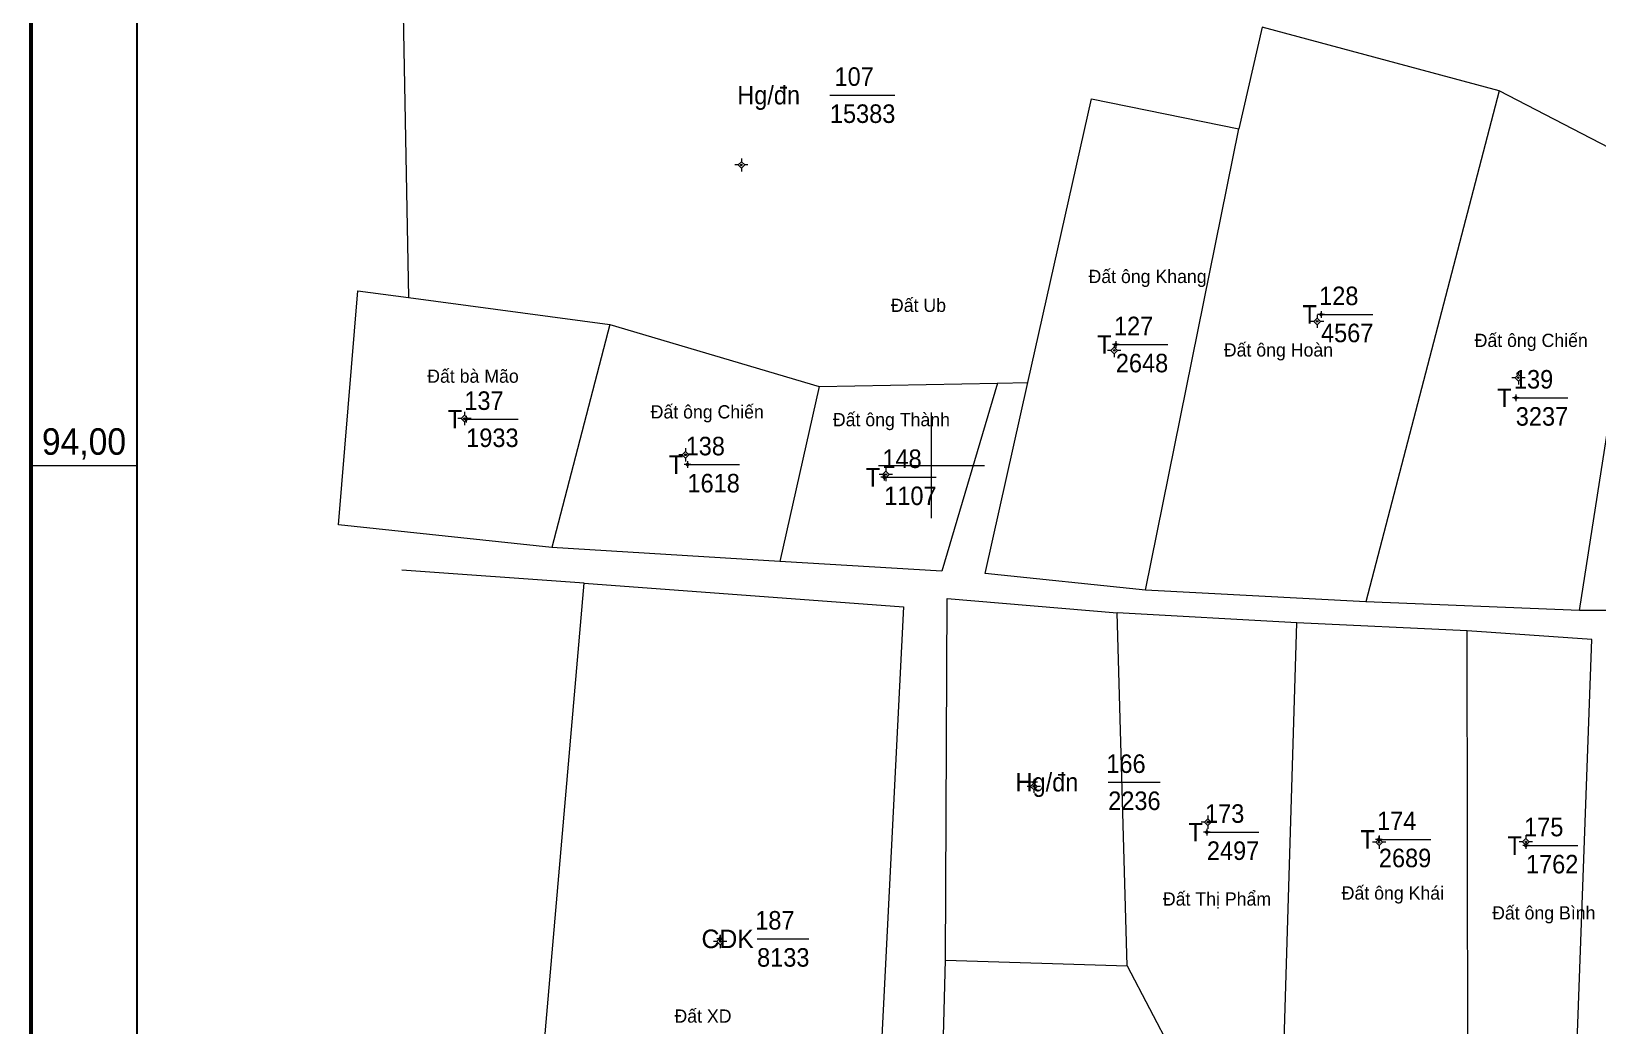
# Model space of a CAD drawing. Header units: metres. Extents: x 398630 to 399770, y 48498 to 49842.
# Drawn here: x 398630 to 398925.8, y 49294.2 to 49481.9 of the extents above; entities that cross this region are included whole.
import ezdxf
from ezdxf.enums import TextEntityAlignment as Align

# ---------------------------------------------------------------- set-up
doc = ezdxf.new("R2010")
doc.units = ezdxf.units.M
doc.header["$LTSCALE"] = 1.4
for name, color, linetype, lineweight in [('11', 7, 'Continuous', 13), ('15', 7, 'Continuous', 13), ('22', 7, 'Continuous', 13), ('51', 7, 'Continuous', 13), ('63', 7, 'Continuous', 13)]:
    doc.layers.add(name, color=color, linetype=linetype, lineweight=lineweight)
doc.layers.add('2', color=7, linetype='Continuous')

msp = doc.modelspace()

# ---------------------------------------------------------------- hatches: boundary and pattern name
at = {"layer": '11'}
for points in [[(398764.253, 49456.695, 1), (398763.953, 49456.695, 1)], [(398764.253, 49456.695, 1), (398763.953, 49456.695, 1)], [(398873.002, 49427.177, 1), (398872.702, 49427.177, 1)], [(398873.002, 49427.177, 1), (398872.702, 49427.177, 1)], [(398834.674, 49421.698, 1), (398834.374, 49421.698, 1)], [(398834.674, 49421.698, 1), (398834.374, 49421.698, 1)], [(398911.003, 49416.542, 1), (398910.703, 49416.542, 1)], [(398911.003, 49416.542, 1), (398910.703, 49416.542, 1)], [(398711.964, 49408.824, 1), (398711.664, 49408.824, 1)], [(398711.964, 49408.824, 1), (398711.664, 49408.824, 1)], [(398753.693, 49401.995, 1), (398753.393, 49401.995, 1)], [(398753.693, 49401.995, 1), (398753.393, 49401.995, 1)], [(398791.546, 49398.265, 1), (398791.246, 49398.265, 1)], [(398791.546, 49398.265, 1), (398791.246, 49398.265, 1)], [(398819.485, 49339.415, 1), (398819.185, 49339.415, 1)], [(398819.485, 49339.415, 1), (398819.185, 49339.415, 1)], [(398852.346, 49332.633, 1), (398852.046, 49332.633, 1)], [(398852.346, 49332.633, 1), (398852.046, 49332.633, 1)], [(398884.687, 49328.85, 1), (398884.387, 49328.85, 1)], [(398884.687, 49328.85, 1), (398884.387, 49328.85, 1)], [(398912.417, 49328.928, 1), (398912.117, 49328.928, 1)], [(398912.417, 49328.928, 1), (398912.117, 49328.928, 1)], [(398760.264, 49310.12, 1), (398759.964, 49310.12, 1)], [(398760.264, 49310.12, 1), (398759.964, 49310.12, 1)]]:
    msp.add_hatch(color=256, dxfattribs=at).paths.add_polyline_path(points)
at = {"layer": '51'}
for points in [[(398873.645, 49428.48, 1), (398873.495, 49428.48, 1)], [(398873.645, 49428.48, 1), (398873.495, 49428.48, 1)], [(398873.645, 49428.48, 1), (398873.495, 49428.48, 1)], [(398873.645, 49428.48, 1), (398873.495, 49428.48, 1)], [(398834.885, 49422.8, 1), (398834.735, 49422.8, 1)], [(398834.885, 49422.8, 1), (398834.735, 49422.8, 1)], [(398834.885, 49422.8, 1), (398834.735, 49422.8, 1)], [(398834.885, 49422.8, 1), (398834.735, 49422.8, 1)], [(398910.435, 49412.73, 1), (398910.285, 49412.73, 1)], [(398910.435, 49412.73, 1), (398910.285, 49412.73, 1)], [(398910.435, 49412.73, 1), (398910.285, 49412.73, 1)], [(398910.435, 49412.73, 1), (398910.285, 49412.73, 1)], [(398712.195, 49408.7, 1), (398712.045, 49408.7, 1)], [(398712.195, 49408.7, 1), (398712.045, 49408.7, 1)], [(398712.195, 49408.7, 1), (398712.045, 49408.7, 1)], [(398712.195, 49408.7, 1), (398712.045, 49408.7, 1)], [(398753.985, 49400.14, 1), (398753.835, 49400.14, 1)], [(398753.985, 49400.14, 1), (398753.835, 49400.14, 1)], [(398753.985, 49400.14, 1), (398753.835, 49400.14, 1)], [(398753.985, 49400.14, 1), (398753.835, 49400.14, 1)], [(398791.145, 49397.75, 1), (398790.995, 49397.75, 1)], [(398791.145, 49397.75, 1), (398790.995, 49397.75, 1)], [(398791.145, 49397.75, 1), (398790.995, 49397.75, 1)], [(398791.145, 49397.75, 1), (398790.995, 49397.75, 1)], [(398819.455, 49340.18, 1), (398819.305, 49340.18, 1)], [(398819.455, 49340.18, 1), (398819.305, 49340.18, 1)], [(398819.455, 49340.18, 1), (398819.305, 49340.18, 1)], [(398819.455, 49340.18, 1), (398819.305, 49340.18, 1)], [(398852.085, 49330.76, 1), (398851.935, 49330.76, 1)], [(398852.085, 49330.76, 1), (398851.935, 49330.76, 1)], [(398852.085, 49330.76, 1), (398851.935, 49330.76, 1)], [(398852.085, 49330.76, 1), (398851.935, 49330.76, 1)], [(398884.575, 49329.38, 1), (398884.425, 49329.38, 1)], [(398884.575, 49329.38, 1), (398884.425, 49329.38, 1)], [(398884.575, 49329.38, 1), (398884.425, 49329.38, 1)], [(398884.575, 49329.38, 1), (398884.425, 49329.38, 1)], [(398912.355, 49328.23, 1), (398912.205, 49328.23, 1)], [(398912.355, 49328.23, 1), (398912.205, 49328.23, 1)], [(398912.355, 49328.23, 1), (398912.205, 49328.23, 1)], [(398912.355, 49328.23, 1), (398912.205, 49328.23, 1)], [(398760.135, 49310.61, 1), (398759.985, 49310.61, 1)], [(398760.135, 49310.61, 1), (398759.985, 49310.61, 1)], [(398760.135, 49310.61, 1), (398759.985, 49310.61, 1)], [(398760.135, 49310.61, 1), (398759.985, 49310.61, 1)]]:
    msp.add_hatch(color=256, dxfattribs=at).paths.add_polyline_path(points)

# ---------------------------------------------------------------- linework, layer by layer
at = {"layer": '11'}
for p, q in [((398763.48, 49456.7), (398762.85, 49456.7)), ((398763.48, 49456.7), (398762.85, 49456.7)), ((398764.1, 49457.95), (398764.1, 49457.32)), ((398764.1, 49457.95), (398764.1, 49457.32)), ((398764.1, 49456.07), (398764.1, 49455.45)), ((398764.1, 49456.07), (398764.1, 49455.45)), ((398765.35, 49456.7), (398764.73, 49456.7)), ((398765.35, 49456.7), (398764.73, 49456.7)), ((398872.23, 49427.18), (398871.6, 49427.18)), ((398872.23, 49427.18), (398871.6, 49427.18)), ((398872.85, 49428.43), (398872.85, 49427.8)), ((398872.85, 49428.43), (398872.85, 49427.8)), ((398872.85, 49426.55), (398872.85, 49425.93)), ((398872.85, 49426.55), (398872.85, 49425.93)), ((398874.1, 49427.18), (398873.48, 49427.18)), ((398874.1, 49427.18), (398873.48, 49427.18)), ((398833.9, 49421.7), (398833.27, 49421.7)), ((398833.9, 49421.7), (398833.27, 49421.7)), ((398834.52, 49422.95), (398834.52, 49422.32)), ((398834.52, 49422.95), (398834.52, 49422.32)), ((398834.52, 49421.07), (398834.52, 49420.45)), ((398834.52, 49421.07), (398834.52, 49420.45)), ((398835.77, 49421.7), (398835.15, 49421.7)), ((398835.77, 49421.7), (398835.15, 49421.7)), ((398910.85, 49417.79), (398910.85, 49417.17)), ((398910.85, 49417.79), (398910.85, 49417.17)), ((398910.23, 49416.54), (398909.6, 49416.54)), ((398910.23, 49416.54), (398909.6, 49416.54)), ((398910.85, 49415.92), (398910.85, 49415.29)), ((398910.85, 49415.92), (398910.85, 49415.29)), ((398912.1, 49416.54), (398911.48, 49416.54)), ((398912.1, 49416.54), (398911.48, 49416.54)), ((398711.19, 49408.82), (398710.56, 49408.82)), ((398711.19, 49408.82), (398710.56, 49408.82)), ((398711.81, 49410.07), (398711.81, 49409.45)), ((398711.81, 49410.07), (398711.81, 49409.45)), ((398713.06, 49408.82), (398712.44, 49408.82)), ((398713.06, 49408.82), (398712.44, 49408.82)), ((398711.81, 49408.2), (398711.81, 49407.57)), ((398711.81, 49408.2), (398711.81, 49407.57)), ((398753.54, 49403.25), (398753.54, 49402.62)), ((398753.54, 49403.25), (398753.54, 49402.62)), ((398752.92, 49402), (398752.29, 49402)), ((398752.92, 49402), (398752.29, 49402)), ((398753.54, 49401.37), (398753.54, 49400.75)), ((398753.54, 49401.37), (398753.54, 49400.75)), ((398754.79, 49402), (398754.17, 49402)), ((398754.79, 49402), (398754.17, 49402)), ((398791.4, 49399.52), (398791.4, 49398.89)), ((398791.4, 49399.52), (398791.4, 49398.89)), ((398790.77, 49398.27), (398790.15, 49398.27)), ((398790.77, 49398.27), (398790.15, 49398.27)), ((398791.4, 49397.64), (398791.4, 49397.02)), ((398791.4, 49397.64), (398791.4, 49397.02)), ((398792.65, 49398.27), (398792.02, 49398.27)), ((398792.65, 49398.27), (398792.02, 49398.27)), ((398819.34, 49340.66), (398819.34, 49340.04)), ((398819.34, 49340.66), (398819.34, 49340.04)), ((398818.71, 49339.41), (398818.09, 49339.41)), ((398818.71, 49339.41), (398818.09, 49339.41)), ((398819.34, 49338.79), (398819.34, 49338.16)), ((398819.34, 49338.79), (398819.34, 49338.16)), ((398820.59, 49339.41), (398819.96, 49339.41)), ((398820.59, 49339.41), (398819.96, 49339.41)), ((398851.57, 49332.63), (398850.95, 49332.63)), ((398851.57, 49332.63), (398850.95, 49332.63)), ((398852.2, 49333.88), (398852.2, 49333.26)), ((398852.2, 49333.88), (398852.2, 49333.26)), ((398852.2, 49332.01), (398852.2, 49331.38)), ((398852.2, 49332.01), (398852.2, 49331.38)), ((398853.45, 49332.63), (398852.82, 49332.63)), ((398853.45, 49332.63), (398852.82, 49332.63)), ((398883.91, 49328.85), (398883.29, 49328.85)), ((398883.91, 49328.85), (398883.29, 49328.85)), ((398884.54, 49330.1), (398884.54, 49329.47)), ((398884.54, 49330.1), (398884.54, 49329.47)), ((398885.79, 49328.85), (398885.16, 49328.85)), ((398885.79, 49328.85), (398885.16, 49328.85)), ((398911.64, 49328.93), (398911.02, 49328.93)), ((398911.64, 49328.93), (398911.02, 49328.93)), ((398912.27, 49330.18), (398912.27, 49329.55)), ((398912.27, 49330.18), (398912.27, 49329.55)), ((398913.52, 49328.93), (398912.89, 49328.93)), ((398913.52, 49328.93), (398912.89, 49328.93)), ((398884.54, 49328.22), (398884.54, 49327.6)), ((398884.54, 49328.22), (398884.54, 49327.6)), ((398912.27, 49328.3), (398912.27, 49327.68)), ((398912.27, 49328.3), (398912.27, 49327.68)), ((398760.11, 49311.37), (398760.11, 49310.74)), ((398760.11, 49311.37), (398760.11, 49310.74)), ((398759.49, 49310.12), (398758.86, 49310.12)), ((398759.49, 49310.12), (398758.86, 49310.12)), ((398760.11, 49309.49), (398760.11, 49308.87)), ((398760.11, 49309.49), (398760.11, 49308.87)), ((398761.36, 49310.12), (398760.74, 49310.12)), ((398761.36, 49310.12), (398760.74, 49310.12))]:
    msp.add_line(p, q, dxfattribs=at)
for points in [[(398764.1, 49457.32), (398763.48, 49456.7), (398764.1, 49456.07), (398764.73, 49456.7)], [(398764.1, 49457.32), (398763.48, 49456.7), (398764.1, 49456.07), (398764.73, 49456.7)], [(398872.85, 49427.8), (398872.23, 49427.18), (398872.85, 49426.55), (398873.48, 49427.18)], [(398872.85, 49427.8), (398872.23, 49427.18), (398872.85, 49426.55), (398873.48, 49427.18)], [(398834.52, 49422.32), (398833.9, 49421.7), (398834.52, 49421.07), (398835.15, 49421.7)], [(398834.52, 49422.32), (398833.9, 49421.7), (398834.52, 49421.07), (398835.15, 49421.7)], [(398910.85, 49417.17), (398910.23, 49416.54), (398910.85, 49415.92), (398911.48, 49416.54)], [(398910.85, 49417.17), (398910.23, 49416.54), (398910.85, 49415.92), (398911.48, 49416.54)], [(398711.81, 49409.45), (398711.19, 49408.82), (398711.81, 49408.2), (398712.44, 49408.82)], [(398711.81, 49409.45), (398711.19, 49408.82), (398711.81, 49408.2), (398712.44, 49408.82)], [(398753.54, 49402.62), (398752.92, 49402), (398753.54, 49401.37), (398754.17, 49402)], [(398753.54, 49402.62), (398752.92, 49402), (398753.54, 49401.37), (398754.17, 49402)], [(398791.4, 49398.89), (398790.77, 49398.27), (398791.4, 49397.64), (398792.02, 49398.27)], [(398791.4, 49398.89), (398790.77, 49398.27), (398791.4, 49397.64), (398792.02, 49398.27)], [(398819.34, 49340.04), (398818.71, 49339.41), (398819.34, 49338.79), (398819.96, 49339.41)], [(398819.34, 49340.04), (398818.71, 49339.41), (398819.34, 49338.79), (398819.96, 49339.41)], [(398852.2, 49333.26), (398851.57, 49332.63), (398852.2, 49332.01), (398852.82, 49332.63)], [(398852.2, 49333.26), (398851.57, 49332.63), (398852.2, 49332.01), (398852.82, 49332.63)], [(398884.54, 49329.47), (398883.91, 49328.85), (398884.54, 49328.22), (398885.16, 49328.85)], [(398884.54, 49329.47), (398883.91, 49328.85), (398884.54, 49328.22), (398885.16, 49328.85)], [(398912.27, 49329.55), (398911.64, 49328.93), (398912.27, 49328.3), (398912.89, 49328.93)], [(398912.27, 49329.55), (398911.64, 49328.93), (398912.27, 49328.3), (398912.89, 49328.93)], [(398760.11, 49310.74), (398759.49, 49310.12), (398760.11, 49309.49), (398760.74, 49310.12)], [(398760.11, 49310.74), (398759.49, 49310.12), (398760.11, 49309.49), (398760.74, 49310.12)]]:
    msp.add_lwpolyline(points, close=True, dxfattribs=at)
for centre in [(398764.103, 49456.695), (398764.103, 49456.695), (398872.852, 49427.177), (398872.852, 49427.177), (398834.524, 49421.698), (398834.524, 49421.698), (398910.853, 49416.542), (398910.853, 49416.542), (398711.814, 49408.824), (398711.814, 49408.824), (398753.543, 49401.995), (398753.543, 49401.995), (398791.396, 49398.265), (398791.396, 49398.265), (398819.335, 49339.415), (398819.335, 49339.415), (398852.196, 49332.633), (398852.196, 49332.633), (398884.537, 49328.85), (398884.537, 49328.85), (398912.267, 49328.928), (398912.267, 49328.928), (398760.114, 49310.12), (398760.114, 49310.12)]:
    msp.add_circle(centre, 0.15, dxfattribs=at)
at = {"layer": '15'}
for p, q in [((398780.82, 49469.88), (398793.07, 49469.88)), ((398873.57, 49428.48), (398883.37, 49428.48)), ((398834.82, 49422.81), (398844.62, 49422.81)), ((398910.36, 49412.74), (398920.16, 49412.74)), ((398712.13, 49408.7), (398721.93, 49408.7)), ((398753.92, 49400.14), (398763.72, 49400.14)), ((398791.08, 49397.76), (398800.88, 49397.76)), ((398833.38, 49340.19), (398843.18, 49340.19)), ((398852.02, 49330.77), (398861.82, 49330.77)), ((398884.5, 49329.38), (398894.3, 49329.38)), ((398912.28, 49328.23), (398922.08, 49328.23)), ((398767.07, 49310.62), (398776.87, 49310.62))]:
    msp.add_line(p, q, dxfattribs=at)
at = {"layer": '22'}
for p, q in [((398907.21, 49470.67), (398882.02, 49374.24)), ((398840.43, 49376.47), (398858.03, 49463.49)), ((398922.41, 49372.63), (398934.86, 49452.73)), ((398701.22, 49431.66), (398739.24, 49426.59)), ((398739.24, 49426.59), (398728.29, 49384.48)), ((398771.37, 49381.83), (398728.29, 49384.48)), ((398734.41, 49377.75), (398700, 49380.23)), ((398866.61, 49291.35), (398869.01, 49370.29)), ((398937.54, 49372.6), (398922.41, 49372.63)), ((398836.94, 49305.5), (398845.4, 49289.41))]:
    msp.add_line(p, q, dxfattribs=at)
at = {"layer": '22', "lineweight": 25}
msp.add_lwpolyline([(399750, 49416.86), (399750, 48650), (398650, 48650), (398650, 49750), (399750, 49750), (399750, 49424.63)], dxfattribs=at)
at = {"layer": '22'}
for points in [[(399015.87, 49481.58), (398996.66, 49483.4), (398971.34, 49488.93), (398851.1, 49492.2), (398700, 49498.51), (398701.22, 49431.66)], [(398907.21, 49470.67), (398862.47, 49482.73), (398858.03, 49463.49)], [(398934.86, 49452.73), (398935.02, 49456.28), (398907.21, 49470.67)], [(398818.22, 49415.62), (398830.24, 49469.15), (398858.03, 49463.49)], [(398728.29, 49384.48), (398688.03, 49388.79), (398691.66, 49432.93), (398701.22, 49431.66)], [(398739.24, 49426.59), (398778.77, 49414.88), (398771.37, 49381.83)], [(398812.45, 49415.51), (398801.99, 49380), (398771.37, 49381.83)], [(398778.77, 49414.88), (398812.45, 49415.51), (398818.22, 49415.62)], [(398840.43, 49376.47), (398810.12, 49379.57), (398818.22, 49415.62)], [(398788.15, 49243.49), (398723.27, 49249.12), (398734.41, 49377.75)], [(398734.41, 49377.75), (398794.71, 49373.32), (398788.15, 49243.49)], [(398922.41, 49372.63), (398882.02, 49374.24), (398840.43, 49376.47)], [(398802.66, 49306.63), (398802.96, 49374.88), (398835.05, 49372.13)], [(398802.66, 49306.63), (398836.94, 49305.5), (398835.05, 49372.13)], [(398901.2, 49368.74), (398869.01, 49370.29), (398835.05, 49372.13)], [(398897.94, 49254.37), (398901.29, 49288.48), (398901.2, 49368.74)], [(398921.83, 49287.72), (398924.75, 49367.12), (398901.2, 49368.74)], [(398843.3, 49245.53), (398800.98, 49242.08), (398802.66, 49306.63)]]:
    msp.add_lwpolyline(points, dxfattribs=at)
at = {"layer": '51'}
for p, q in [((398873.57, 49429.1), (398873.57, 49428.79)), ((398873.57, 49429.1), (398873.57, 49428.79)), ((398873.57, 49429.1), (398873.57, 49428.79)), ((398873.57, 49429.1), (398873.57, 49428.79)), ((398873.26, 49428.48), (398872.94, 49428.48)), ((398873.26, 49428.48), (398872.94, 49428.48)), ((398873.26, 49428.48), (398872.94, 49428.48)), ((398873.26, 49428.48), (398872.94, 49428.48)), ((398873.57, 49428.17), (398873.57, 49427.86)), ((398873.57, 49428.17), (398873.57, 49427.86)), ((398873.57, 49428.17), (398873.57, 49427.86)), ((398873.57, 49428.17), (398873.57, 49427.86)), ((398874.2, 49428.48), (398873.88, 49428.48)), ((398874.2, 49428.48), (398873.88, 49428.48)), ((398874.2, 49428.48), (398873.88, 49428.48)), ((398874.2, 49428.48), (398873.88, 49428.48)), ((398834.81, 49423.42), (398834.81, 49423.11)), ((398834.81, 49423.42), (398834.81, 49423.11)), ((398834.81, 49423.42), (398834.81, 49423.11)), ((398834.81, 49423.42), (398834.81, 49423.11)), ((398834.5, 49422.8), (398834.18, 49422.8)), ((398834.5, 49422.8), (398834.18, 49422.8)), ((398834.5, 49422.8), (398834.18, 49422.8)), ((398834.5, 49422.8), (398834.18, 49422.8)), ((398834.81, 49422.49), (398834.81, 49422.18)), ((398834.81, 49422.49), (398834.81, 49422.18)), ((398834.81, 49422.49), (398834.81, 49422.18)), ((398834.81, 49422.49), (398834.81, 49422.18)), ((398835.44, 49422.8), (398835.12, 49422.8)), ((398835.44, 49422.8), (398835.12, 49422.8)), ((398835.44, 49422.8), (398835.12, 49422.8)), ((398835.44, 49422.8), (398835.12, 49422.8)), ((398910.05, 49412.73), (398909.74, 49412.73)), ((398910.05, 49412.73), (398909.74, 49412.73)), ((398910.05, 49412.73), (398909.74, 49412.73)), ((398910.05, 49412.73), (398909.74, 49412.73)), ((398910.36, 49413.36), (398910.36, 49413.04)), ((398910.36, 49413.36), (398910.36, 49413.04)), ((398910.36, 49413.36), (398910.36, 49413.04)), ((398910.36, 49413.36), (398910.36, 49413.04)), ((398910.36, 49412.42), (398910.36, 49412.1)), ((398910.36, 49412.42), (398910.36, 49412.1)), ((398910.36, 49412.42), (398910.36, 49412.1)), ((398910.36, 49412.42), (398910.36, 49412.1)), ((398910.98, 49412.73), (398910.67, 49412.73)), ((398910.98, 49412.73), (398910.67, 49412.73)), ((398910.98, 49412.73), (398910.67, 49412.73)), ((398910.98, 49412.73), (398910.67, 49412.73)), ((398711.81, 49408.7), (398711.5, 49408.7)), ((398711.81, 49408.7), (398711.5, 49408.7)), ((398711.81, 49408.7), (398711.5, 49408.7)), ((398711.81, 49408.7), (398711.5, 49408.7)), ((398712.12, 49409.32), (398712.12, 49409.01)), ((398712.12, 49409.32), (398712.12, 49409.01)), ((398712.12, 49409.32), (398712.12, 49409.01)), ((398712.12, 49409.32), (398712.12, 49409.01)), ((398712.12, 49408.39), (398712.12, 49408.08)), ((398712.12, 49408.39), (398712.12, 49408.08)), ((398712.12, 49408.39), (398712.12, 49408.08)), ((398712.12, 49408.39), (398712.12, 49408.08)), ((398712.74, 49408.7), (398712.43, 49408.7)), ((398712.74, 49408.7), (398712.43, 49408.7)), ((398712.74, 49408.7), (398712.43, 49408.7)), ((398712.74, 49408.7), (398712.43, 49408.7)), ((398753.6, 49400.14), (398753.28, 49400.14)), ((398753.6, 49400.14), (398753.28, 49400.14)), ((398753.6, 49400.14), (398753.28, 49400.14)), ((398753.6, 49400.14), (398753.28, 49400.14)), ((398753.91, 49400.76), (398753.91, 49400.45)), ((398753.91, 49400.76), (398753.91, 49400.45)), ((398753.91, 49400.76), (398753.91, 49400.45)), ((398753.91, 49400.76), (398753.91, 49400.45)), ((398753.91, 49399.83), (398753.91, 49399.52)), ((398753.91, 49399.83), (398753.91, 49399.52)), ((398753.91, 49399.83), (398753.91, 49399.52)), ((398753.91, 49399.83), (398753.91, 49399.52)), ((398754.54, 49400.14), (398754.22, 49400.14)), ((398754.54, 49400.14), (398754.22, 49400.14)), ((398754.54, 49400.14), (398754.22, 49400.14)), ((398754.54, 49400.14), (398754.22, 49400.14)), ((398790.76, 49397.75), (398790.44, 49397.75)), ((398790.76, 49397.75), (398790.44, 49397.75)), ((398790.76, 49397.75), (398790.44, 49397.75)), ((398790.76, 49397.75), (398790.44, 49397.75)), ((398791.07, 49398.38), (398791.07, 49398.06)), ((398791.07, 49398.38), (398791.07, 49398.06)), ((398791.07, 49398.38), (398791.07, 49398.06)), ((398791.07, 49398.38), (398791.07, 49398.06)), ((398791.07, 49397.44), (398791.07, 49397.12)), ((398791.07, 49397.44), (398791.07, 49397.12)), ((398791.07, 49397.44), (398791.07, 49397.12)), ((398791.07, 49397.44), (398791.07, 49397.12)), ((398791.7, 49397.75), (398791.38, 49397.75)), ((398791.7, 49397.75), (398791.38, 49397.75)), ((398791.7, 49397.75), (398791.38, 49397.75)), ((398791.7, 49397.75), (398791.38, 49397.75)), ((398819.38, 49340.8), (398819.38, 49340.49)), ((398819.38, 49340.8), (398819.38, 49340.49)), ((398819.38, 49340.8), (398819.38, 49340.49)), ((398819.38, 49340.8), (398819.38, 49340.49)), ((398819.07, 49340.18), (398818.76, 49340.18)), ((398819.07, 49340.18), (398818.76, 49340.18)), ((398819.07, 49340.18), (398818.76, 49340.18)), ((398819.07, 49340.18), (398818.76, 49340.18)), ((398819.38, 49339.87), (398819.38, 49339.56)), ((398819.38, 49339.87), (398819.38, 49339.56)), ((398819.38, 49339.87), (398819.38, 49339.56)), ((398819.38, 49339.87), (398819.38, 49339.56)), ((398820, 49340.18), (398819.69, 49340.18)), ((398820, 49340.18), (398819.69, 49340.18)), ((398820, 49340.18), (398819.69, 49340.18)), ((398820, 49340.18), (398819.69, 49340.18)), ((398851.7, 49330.76), (398851.38, 49330.76)), ((398851.7, 49330.76), (398851.38, 49330.76)), ((398851.7, 49330.76), (398851.38, 49330.76)), ((398851.7, 49330.76), (398851.38, 49330.76)), ((398852.01, 49331.38), (398852.01, 49331.07)), ((398852.01, 49331.38), (398852.01, 49331.07)), ((398852.01, 49331.38), (398852.01, 49331.07)), ((398852.01, 49331.38), (398852.01, 49331.07)), ((398852.01, 49330.45), (398852.01, 49330.14)), ((398852.01, 49330.45), (398852.01, 49330.14)), ((398852.01, 49330.45), (398852.01, 49330.14)), ((398852.01, 49330.45), (398852.01, 49330.14)), ((398852.64, 49330.76), (398852.32, 49330.76)), ((398852.64, 49330.76), (398852.32, 49330.76)), ((398852.64, 49330.76), (398852.32, 49330.76)), ((398852.64, 49330.76), (398852.32, 49330.76)), ((398884.19, 49329.38), (398883.88, 49329.38)), ((398884.19, 49329.38), (398883.88, 49329.38)), ((398884.19, 49329.38), (398883.88, 49329.38)), ((398884.19, 49329.38), (398883.88, 49329.38)), ((398884.5, 49330), (398884.5, 49329.69)), ((398884.5, 49330), (398884.5, 49329.69)), ((398884.5, 49330), (398884.5, 49329.69)), ((398884.5, 49330), (398884.5, 49329.69)), ((398884.5, 49329.07), (398884.5, 49328.76)), ((398884.5, 49329.07), (398884.5, 49328.76)), ((398884.5, 49329.07), (398884.5, 49328.76)), ((398884.5, 49329.07), (398884.5, 49328.76)), ((398885.12, 49329.38), (398884.81, 49329.38)), ((398885.12, 49329.38), (398884.81, 49329.38)), ((398885.12, 49329.38), (398884.81, 49329.38)), ((398885.12, 49329.38), (398884.81, 49329.38)), ((398912.28, 49328.86), (398912.28, 49328.54)), ((398912.28, 49328.86), (398912.28, 49328.54)), ((398912.28, 49328.86), (398912.28, 49328.54)), ((398912.28, 49328.86), (398912.28, 49328.54)), ((398911.97, 49328.23), (398911.66, 49328.23)), ((398911.97, 49328.23), (398911.66, 49328.23)), ((398911.97, 49328.23), (398911.66, 49328.23)), ((398911.97, 49328.23), (398911.66, 49328.23)), ((398912.28, 49327.92), (398912.28, 49327.6)), ((398912.28, 49327.92), (398912.28, 49327.6)), ((398912.28, 49327.92), (398912.28, 49327.6)), ((398912.28, 49327.92), (398912.28, 49327.6)), ((398912.9, 49328.23), (398912.59, 49328.23)), ((398912.9, 49328.23), (398912.59, 49328.23)), ((398912.9, 49328.23), (398912.59, 49328.23)), ((398912.9, 49328.23), (398912.59, 49328.23)), ((398760.06, 49311.24), (398760.06, 49310.92)), ((398760.06, 49311.24), (398760.06, 49310.92)), ((398760.06, 49311.24), (398760.06, 49310.92)), ((398760.06, 49311.24), (398760.06, 49310.92)), ((398759.75, 49310.61), (398759.44, 49310.61)), ((398759.75, 49310.61), (398759.44, 49310.61)), ((398759.75, 49310.61), (398759.44, 49310.61)), ((398759.75, 49310.61), (398759.44, 49310.61)), ((398760.06, 49310.3), (398760.06, 49309.98)), ((398760.06, 49310.3), (398760.06, 49309.98)), ((398760.06, 49310.3), (398760.06, 49309.98)), ((398760.06, 49310.3), (398760.06, 49309.98)), ((398760.68, 49310.61), (398760.37, 49310.61)), ((398760.68, 49310.61), (398760.37, 49310.61)), ((398760.68, 49310.61), (398760.37, 49310.61)), ((398760.68, 49310.61), (398760.37, 49310.61))]:
    msp.add_line(p, q, dxfattribs=at)
for points in [[(398873.57, 49428.79), (398873.26, 49428.48), (398873.57, 49428.17), (398873.88, 49428.48)], [(398873.57, 49428.79), (398873.26, 49428.48), (398873.57, 49428.17), (398873.88, 49428.48)], [(398873.57, 49428.79), (398873.26, 49428.48), (398873.57, 49428.17), (398873.88, 49428.48)], [(398873.57, 49428.79), (398873.26, 49428.48), (398873.57, 49428.17), (398873.88, 49428.48)], [(398834.81, 49423.11), (398834.5, 49422.8), (398834.81, 49422.49), (398835.12, 49422.8)], [(398834.81, 49423.11), (398834.5, 49422.8), (398834.81, 49422.49), (398835.12, 49422.8)], [(398834.81, 49423.11), (398834.5, 49422.8), (398834.81, 49422.49), (398835.12, 49422.8)], [(398834.81, 49423.11), (398834.5, 49422.8), (398834.81, 49422.49), (398835.12, 49422.8)], [(398910.36, 49413.04), (398910.05, 49412.73), (398910.36, 49412.42), (398910.67, 49412.73)], [(398910.36, 49413.04), (398910.05, 49412.73), (398910.36, 49412.42), (398910.67, 49412.73)], [(398910.36, 49413.04), (398910.05, 49412.73), (398910.36, 49412.42), (398910.67, 49412.73)], [(398910.36, 49413.04), (398910.05, 49412.73), (398910.36, 49412.42), (398910.67, 49412.73)], [(398712.12, 49409.01), (398711.81, 49408.7), (398712.12, 49408.39), (398712.43, 49408.7)], [(398712.12, 49409.01), (398711.81, 49408.7), (398712.12, 49408.39), (398712.43, 49408.7)], [(398712.12, 49409.01), (398711.81, 49408.7), (398712.12, 49408.39), (398712.43, 49408.7)], [(398712.12, 49409.01), (398711.81, 49408.7), (398712.12, 49408.39), (398712.43, 49408.7)], [(398753.91, 49400.45), (398753.6, 49400.14), (398753.91, 49399.83), (398754.22, 49400.14)], [(398753.91, 49400.45), (398753.6, 49400.14), (398753.91, 49399.83), (398754.22, 49400.14)], [(398753.91, 49400.45), (398753.6, 49400.14), (398753.91, 49399.83), (398754.22, 49400.14)], [(398753.91, 49400.45), (398753.6, 49400.14), (398753.91, 49399.83), (398754.22, 49400.14)], [(398791.07, 49398.06), (398790.76, 49397.75), (398791.07, 49397.44), (398791.38, 49397.75)], [(398791.07, 49398.06), (398790.76, 49397.75), (398791.07, 49397.44), (398791.38, 49397.75)], [(398791.07, 49398.06), (398790.76, 49397.75), (398791.07, 49397.44), (398791.38, 49397.75)], [(398791.07, 49398.06), (398790.76, 49397.75), (398791.07, 49397.44), (398791.38, 49397.75)], [(398819.38, 49340.49), (398819.07, 49340.18), (398819.38, 49339.87), (398819.69, 49340.18)], [(398819.38, 49340.49), (398819.07, 49340.18), (398819.38, 49339.87), (398819.69, 49340.18)], [(398819.38, 49340.49), (398819.07, 49340.18), (398819.38, 49339.87), (398819.69, 49340.18)], [(398819.38, 49340.49), (398819.07, 49340.18), (398819.38, 49339.87), (398819.69, 49340.18)], [(398852.01, 49331.07), (398851.7, 49330.76), (398852.01, 49330.45), (398852.32, 49330.76)], [(398852.01, 49331.07), (398851.7, 49330.76), (398852.01, 49330.45), (398852.32, 49330.76)], [(398852.01, 49331.07), (398851.7, 49330.76), (398852.01, 49330.45), (398852.32, 49330.76)], [(398852.01, 49331.07), (398851.7, 49330.76), (398852.01, 49330.45), (398852.32, 49330.76)], [(398884.5, 49329.69), (398884.19, 49329.38), (398884.5, 49329.07), (398884.81, 49329.38)], [(398884.5, 49329.69), (398884.19, 49329.38), (398884.5, 49329.07), (398884.81, 49329.38)], [(398884.5, 49329.69), (398884.19, 49329.38), (398884.5, 49329.07), (398884.81, 49329.38)], [(398884.5, 49329.69), (398884.19, 49329.38), (398884.5, 49329.07), (398884.81, 49329.38)], [(398912.28, 49328.54), (398911.97, 49328.23), (398912.28, 49327.92), (398912.59, 49328.23)], [(398912.28, 49328.54), (398911.97, 49328.23), (398912.28, 49327.92), (398912.59, 49328.23)], [(398912.28, 49328.54), (398911.97, 49328.23), (398912.28, 49327.92), (398912.59, 49328.23)], [(398912.28, 49328.54), (398911.97, 49328.23), (398912.28, 49327.92), (398912.59, 49328.23)], [(398760.06, 49310.92), (398759.75, 49310.61), (398760.06, 49310.3), (398760.37, 49310.61)], [(398760.06, 49310.92), (398759.75, 49310.61), (398760.06, 49310.3), (398760.37, 49310.61)], [(398760.06, 49310.92), (398759.75, 49310.61), (398760.06, 49310.3), (398760.37, 49310.61)], [(398760.06, 49310.92), (398759.75, 49310.61), (398760.06, 49310.3), (398760.37, 49310.61)]]:
    msp.add_lwpolyline(points, close=True, dxfattribs=at)
for centre in [(398873.57, 49428.48), (398873.57, 49428.48), (398873.57, 49428.48), (398873.57, 49428.48), (398834.81, 49422.8), (398834.81, 49422.8), (398834.81, 49422.8), (398834.81, 49422.8), (398910.36, 49412.73), (398910.36, 49412.73), (398910.36, 49412.73), (398910.36, 49412.73), (398712.12, 49408.7), (398712.12, 49408.7), (398712.12, 49408.7), (398712.12, 49408.7), (398753.91, 49400.14), (398753.91, 49400.14), (398753.91, 49400.14), (398753.91, 49400.14), (398791.07, 49397.75), (398791.07, 49397.75), (398791.07, 49397.75), (398791.07, 49397.75), (398819.38, 49340.18), (398819.38, 49340.18), (398819.38, 49340.18), (398819.38, 49340.18), (398852.01, 49330.76), (398852.01, 49330.76), (398852.01, 49330.76), (398852.01, 49330.76), (398884.5, 49329.38), (398884.5, 49329.38), (398884.5, 49329.38), (398884.5, 49329.38), (398912.28, 49328.23), (398912.28, 49328.23), (398912.28, 49328.23), (398912.28, 49328.23), (398760.06, 49310.61), (398760.06, 49310.61), (398760.06, 49310.61), (398760.06, 49310.61)]:
    msp.add_circle(centre, 0.075, dxfattribs=at)
at = {"layer": '63'}
for p, q in [((398800, 49390), (398800, 49410)), ((398630, 49400), (398650, 49400)), ((398790, 49400), (398810, 49400))]:
    msp.add_line(p, q, dxfattribs=at)
at = {"layer": '63', "lineweight": 53}
msp.add_lwpolyline([(398630, 48630), (398630, 49770), (399770, 49770), (399770, 48630)], close=True, dxfattribs=at)

# ---------------------------------------------------------------- texts
at = {"layer": '15', "width": 0.95}
for s, p in [('107', (398781.69, 49471.63)), ('Hg/đn', (398763.32, 49468.13)), ('15383', (398780.82, 49464.63)), ('128', (398873.22, 49430.24)), ('T', (398870.07, 49426.74)), ('127', (398834.47, 49424.56)), ('4567', (398873.57, 49423.24)), ('T', (398831.32, 49421.06)), ('2648', (398834.82, 49417.56)), ('139', (398910.01, 49414.49)), ('T', (398906.86, 49410.99)), ('137', (398711.78, 49410.46)), ('T', (398708.63, 49406.96)), ('3237', (398910.36, 49407.49)), ('1933', (398712.13, 49403.46)), ('138', (398753.57, 49401.89)), ('148', (398790.73, 49399.5)), ('T', (398750.42, 49398.39)), ('T', (398787.58, 49396)), ('1618', (398753.92, 49394.89)), ('1107', (398791.08, 49392.5)), ('166', (398833.03, 49341.94)), ('Hg/đn', (398815.88, 49338.44)), ('2236', (398833.38, 49334.94)), ('173', (398851.67, 49332.52)), ('174', (398884.16, 49331.14)), ('T', (398848.52, 49329.02)), ('175', (398911.93, 49329.98)), ('2497', (398852.02, 49325.52)), ('T', (398881, 49327.64)), ('T', (398908.78, 49326.48)), ('2689', (398884.5, 49324.14)), ('1762', (398912.28, 49322.98)), ('187', (398766.72, 49312.37)), ('8133', (398767.07, 49305.37))]:
    msp.add_text(s, height=3.5, dxfattribs=at).set_placement(p)
at = {"layer": '15'}
msp.add_text('CDK', height=3.5, dxfattribs=at).set_placement((398756.57, 49308.87))
at = {"layer": '2'}
for s, p in [('Đất ông Khang', (398840.815, 49434.41)), ('Đất Ub', (398797.55, 49428.96)), ('Đất ông Hoàn', (398865.535, 49420.54)), ('Đất ông Chiến', (398913.27, 49422.34)), ('Đất bà Mão', (398713.41, 49415.59)), ('Đất ông Chiến', (398757.65, 49408.85)), ('Đất ông Thành', (398792.44, 49407.38)), ('Đất Thị Phẩm', (398853.93, 49316.9)), ('Đất ông Khái', (398887.145, 49318.03)), ('Đất ông Bình', (398915.645, 49314.28)), ('Đất XD', (398756.85, 49294.8))]:
    msp.add_text(s, height=2.5, dxfattribs=at).set_placement(p, align=Align.CENTER)
at = {"layer": '63', "width": 0.95}
msp.add_text('94,00', height=5, dxfattribs=at).set_placement((398632, 49402))

doc.saveas('drawing.dxf')
